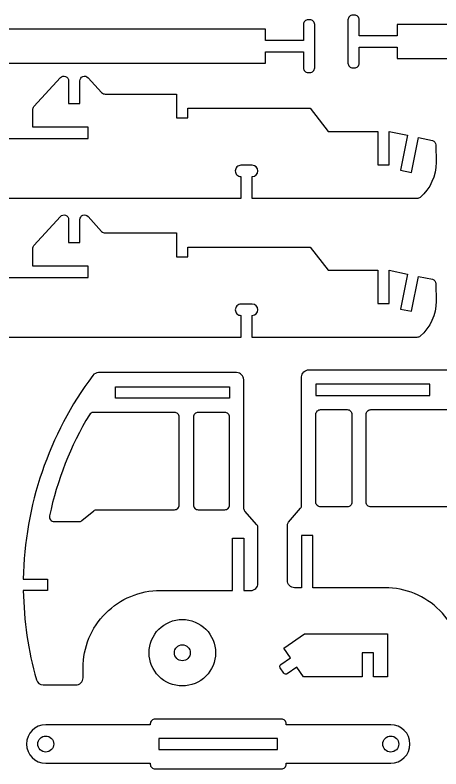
# Model space of a CAD drawing. Extents: x 6 to 683, y -140 to 530.
# Drawn here: x 178.9 to 364, y 202.7 to 530.2 of the extents above; entities that cross this region are included whole.
import ezdxf

# ---------------------------------------------------------------- set-up
doc = ezdxf.new("R2010")
doc.units = 0
doc.header["$MEASUREMENT"] = 0
doc.layers.add('EXTERNAL_CUT', color=1, linetype='CONTINUOUS')
doc.layers.add('INTERNAL_CUT', color=5, linetype='CONTINUOUS')

msp = doc.modelspace()

# ---------------------------------------------------------------- linework, layer by layer
at = {"layer": 'EXTERNAL_CUT'}
for points in [[(175.69, 509.34), (287.73, 509.34), (287.73, 514.24), (304.24, 514.24), (304.24, 507.28, 0.414214), (306.3, 505.21), (307.07, 505.21, 0.414214), (309.14, 507.28), (309.14, 516.69), (309.14, 526.11, 0.414214), (307.07, 528.17), (306.3, 528.17, 0.414214), (304.24, 526.11), (304.24, 519.14), (287.73, 519.14), (287.73, 524.04), (175.69, 524.04)], [(457.06, 526.04), (345.02, 526.04), (345.02, 521.14), (328.51, 521.14), (328.51, 528.1, 0.414214), (326.45, 530.16), (325.68, 530.16, 0.414214), (323.61, 528.1), (323.61, 518.69), (323.61, 509.27, 0.414214), (325.68, 507.21), (326.45, 507.21, 0.414214), (328.51, 509.27), (328.51, 516.24), (345.02, 516.24), (345.02, 511.34), (457.06, 511.34)], [(31.96, 476.5), (210.7, 476.5), (210.7, 481.4), (186.59, 481.4), (186.59, 489.04, -0.18705), (187.13, 490.44), (198.59, 502.99, -0.684849), (202.17, 501.6), (202.17, 491.72), (207.07, 491.72), (207.07, 501.58, -0.685368), (210.66, 502.97), (216.53, 496.52, 0.211198), (218.06, 495.84), (249.13, 495.84), (249.13, 485.53), (254.03, 485.53), (254.03, 489.65), (307.11, 489.65), (314.98, 479.59), (336.57, 479.59), (336.57, 465.11), (341.47, 465.11), (341.47, 479.59), (349.5, 477.94), (346.39, 462.78), (351.19, 461.8), (354.3, 476.96), (360.36, 475.71, -0.327864), (361.83, 473.76), (361.91, 466.19, -0.221736), (354.94, 450.94, -0.178233), (353.6, 450.45), (281.97, 450.45), (281.97, 459.99, 1), (281.97, 464.89), (277.07, 464.89, 0.414214), (274.62, 462.44, 0.414214), (277.07, 459.99), (277.07, 450.45), (82.13, 450.45)], [(31.96, 416.18), (210.7, 416.18), (210.7, 421.08), (186.59, 421.08), (186.59, 428.72, -0.18705), (187.13, 430.11), (198.59, 442.67, -0.684849), (202.17, 441.28), (202.17, 431.39), (207.07, 431.39), (207.07, 441.26, -0.685368), (210.66, 442.65), (216.53, 436.2, 0.211198), (218.06, 435.52), (249.13, 435.52), (249.13, 425.2), (254.03, 425.2), (254.03, 429.33), (307.11, 429.33), (314.98, 419.27), (336.57, 419.27), (336.57, 404.79), (341.47, 404.79), (341.47, 419.27), (349.5, 417.62), (346.39, 402.46), (351.19, 401.48), (354.3, 416.63), (360.36, 415.39, -0.327864), (361.83, 413.44), (361.91, 405.87, -0.221736), (354.94, 390.62, -0.178233), (353.6, 390.13), (281.97, 390.13), (281.97, 399.67, 1), (281.97, 404.57), (277.07, 404.57, 0.414214), (274.62, 402.12, 0.414214), (277.07, 399.67), (277.07, 390.13), (82.13, 390.13)], [(373.35, 247.74, 0.414214), (339.71, 281.38), (324.05, 281.38), (308.38, 281.38), (308.38, 304.08), (303.48, 304.08), (303.48, 281.38), (300.39, 281.38, -0.414214), (297.29, 284.48), (297.29, 308.55, -0.180526), (297.8, 309.9), (302.98, 315.88, 0.180526), (303.48, 317.23), (303.48, 372.94, -0.414214), (306.58, 376.04), (366.6, 376.04, -0.236504)]]:
    msp.add_lwpolyline(points, format="xyb", dxfattribs=at)
for points in [[(257.75, 280.18), (273.41, 280.18), (273.41, 302.88), (278.31, 302.88), (278.31, 280.18), (281.4, 280.18, 0.414214), (284.5, 283.27), (284.5, 307.35, 0.180526), (284, 308.7), (278.81, 314.67, -0.180526), (278.31, 316.03), (278.31, 371.74, 0.414214), (275.21, 374.83), (215.19, 374.83, 0.236504), (212.71, 373.59, 0.157738), (182.5, 285.08), (192.94, 285.08), (192.94, 280.18), (182.5, 280.18, 0.0648), (188.19, 241.38, 0.335766), (191.16, 239.13), (205.35, 239.13, 0.414214), (208.44, 242.22), (208.44, 246.54, -0.414214), (242.08, 280.18)], [(266.05, 253.13, -0.414214), (251.61, 238.69, -0.414214), (237.17, 253.13, -0.414214), (251.61, 267.58, -0.414214)], [(340.84, 242.71), (334.65, 242.71), (334.65, 253.03), (329.75, 253.03), (329.75, 242.71), (304.33, 242.71), (301.45, 246.88), (297.21, 243.95, -0.414214), (295.77, 244.21), (294.16, 246.54, -0.414214), (294.42, 247.97), (298.66, 250.91), (295.77, 255.08), (304.73, 261.28), (340.84, 261.28)], [(192.24, 205.1), (237.68, 205.1), (237.68, 204.71, 0.414214), (239.75, 202.65), (294.68, 202.65, 0.414214), (296.74, 204.71), (296.74, 205.1), (342.19, 205.1, 1), (342.19, 221.83), (296.74, 221.83), (296.74, 222.22, 0.414214), (294.68, 224.28), (239.75, 224.28, 0.414214), (237.68, 222.22), (237.68, 221.83), (192.24, 221.83, 1)]]:
    msp.add_lwpolyline(points, format="xyb", close=True, dxfattribs=at)
at = {"layer": 'INTERNAL_CUT'}
for points in [[(272.12, 366.19), (272.12, 363.74), (222.6, 363.74), (222.6, 368.64), (272.12, 368.64)], [(309.67, 367.4), (309.67, 364.95), (359.19, 364.95), (359.19, 369.85), (309.67, 369.85)], [(241.42, 211.02), (293.01, 211.02), (293.01, 215.92), (241.42, 215.92)]]:
    msp.add_lwpolyline(points, close=True, dxfattribs=at)
for points in [[(195.9, 310.09), (206.65, 310.09, 0.171606), (207.95, 310.55), (213.21, 314.8, -0.171606), (214.51, 315.26), (248.2, 315.26, 0.414214), (250.26, 317.32), (250.26, 355.49, 0.414214), (248.2, 357.55), (212.97, 357.55, 0.263458), (211.2, 356.55, 0.0828), (193.88, 312.58, 0.477127)], [(258.52, 315.26), (270.06, 315.26, 0.414214), (272.12, 317.32), (272.12, 355.49, 0.414214), (270.06, 357.55), (258.52, 357.55, 0.414214), (256.45, 355.49), (256.45, 317.32, 0.414214)], [(323.28, 316.46), (311.74, 316.46, -0.414214), (309.67, 318.52), (309.67, 356.69, -0.414214), (311.74, 358.76), (323.28, 358.76, -0.414214), (325.34, 356.69), (325.34, 318.52, -0.414214)], [(385.89, 311.29), (375.14, 311.29, -0.171606), (373.84, 311.75), (368.58, 316, 0.171606), (367.29, 316.46), (333.59, 316.46, -0.414214), (331.53, 318.52), (331.53, 356.69, -0.414214), (333.59, 358.76), (368.82, 358.76, -0.263458), (370.59, 357.76, -0.0828), (387.91, 313.78, -0.477127)], [(255.07, 253.13, -0.414214), (251.61, 249.67, -0.414214), (248.14, 253.13, -0.414214), (251.61, 256.6, -0.414214)], [(195.7, 213.47, -0.414214), (192.24, 210, -0.414214), (188.77, 213.47, -0.414214), (192.24, 216.93, -0.414214)], [(345.66, 213.47, -0.414214), (342.19, 210, -0.414214), (338.72, 213.47, -0.414214), (342.19, 216.93, -0.414214)]]:
    msp.add_lwpolyline(points, format="xyb", close=True, dxfattribs=at)

doc.saveas('drawing.dxf')
